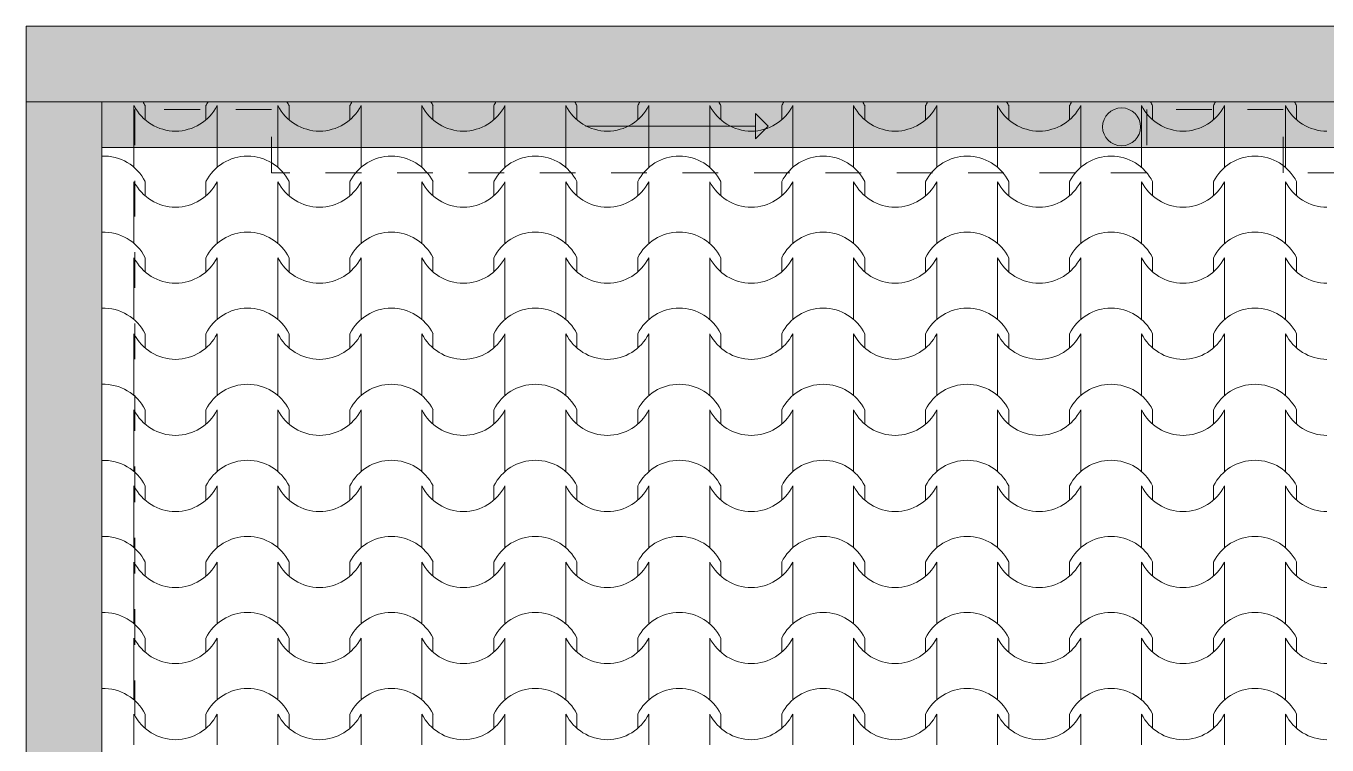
# Model space of a CAD drawing. Header units: feet. Extents: x 2791058 to 2855058, y -67651 to -26651.
# Drawn here: x 2805266 to 2810409, y -40765 to -37923 of the extents above; entities that cross this region are included whole.
import ezdxf

# ---------------------------------------------------------------- set-up
doc = ezdxf.new("R2010")
doc.units = ezdxf.units.FT
doc.header["$MEASUREMENT"] = 0
doc.linetypes.add('Dashed', pattern=[282.222223, 141.111112, -141.111112])
doc.layers.add('Exterior walls', color=7, linetype='Continuous')
doc.layers.add('Shell - Roof', color=7, linetype='Continuous')
for name, color, linetype, lineweight in [('Exterior walls_Pen_No__1', 7, 'Continuous', 0), ('Model Unit - Zone_Pen_No__1', 7, 'Continuous', 0), ('Shell - Roof_Pen_No__1', 7, 'Continuous', 0), ('Shell - Roof_Pen_No__21', 7, 'Continuous', 0), ('Structural - Bearing_Pen_No__1', 7, 'Continuous', 0), ('Structural - Bearing_Pen_No__13', 54, 'Continuous', 0)]:
    doc.layers.add(name, color=color, linetype=linetype, lineweight=lineweight)
for name, color, linetype, lineweight, true_color in [('Exterior walls_Pen_No__85', 7, 'Continuous', 0, 0x80c2ff), ('Structural - Bearing_Pen_No__62', 7, 'Continuous', 0, 0xaaaaaa), ('Structural - Bearing_Pen_No__82', 7, 'Continuous', 0, 0xaaaaaa)]:
    doc.layers.add(name, color=color, linetype=linetype, lineweight=lineweight, true_color=true_color)

# ---------------------------------------------------------------- blocks, each defined once
blk = doc.blocks.new('*X1', base_point=(2247653.8, -76425))
at = {"layer": 'Structural - Bearing_Pen_No__62', "color": 253, "linetype": 'Continuous', "lineweight": 0, "true_color": 0xaaaaaa}
for p, q in [((2805693.3, -38359.5), (2805693.3, -38237.6)), ((2805737.3, -38293.6), (2805737.3, -38237.6)), ((2805977.8, -38293.6), (2805977.8, -38237.6)), ((2806021.8, -38359.5), (2806021.8, -38237.6)), ((2806262.3, -38359.5), (2806262.3, -38237.6)), ((2806306.3, -38293.6), (2806306.3, -38237.6)), ((2806546.8, -38293.6), (2806546.8, -38237.6)), ((2806590.8, -38359.5), (2806590.8, -38237.6)), ((2806831.2, -38359.5), (2806831.2, -38237.6)), ((2806875.2, -38293.6), (2806875.2, -38237.6)), ((2807115.7, -38293.6), (2807115.7, -38237.6)), ((2807159.7, -38359.5), (2807159.7, -38237.6)), ((2807400.2, -38359.5), (2807400.2, -38237.6)), ((2807444.2, -38293.6), (2807444.2, -38237.6)), ((2807684.7, -38293.6), (2807684.7, -38237.6)), ((2807728.7, -38359.5), (2807728.7, -38237.6)), ((2807969.2, -38359.5), (2807969.2, -38237.6)), ((2808013.2, -38293.6), (2808013.2, -38237.6)), ((2808253.6, -38293.6), (2808253.6, -38237.6)), ((2808297.6, -38359.5), (2808297.6, -38237.6)), ((2808538.1, -38359.5), (2808538.1, -38237.6)), ((2808582.1, -38293.6), (2808582.1, -38237.6)), ((2808822.6, -38293.6), (2808822.6, -38237.6)), ((2808866.6, -38359.5), (2808866.6, -38237.6)), ((2809107.1, -38359.5), (2809107.1, -38237.6)), ((2809151.1, -38293.6), (2809151.1, -38237.6)), ((2809391.6, -38293.6), (2809391.6, -38237.6)), ((2809435.6, -38359.5), (2809435.6, -38237.6)), ((2809676, -38359.5), (2809676, -38237.6)), ((2809720, -38293.6), (2809720, -38237.6)), ((2809960.5, -38293.6), (2809960.5, -38237.6)), ((2810004.5, -38359.5), (2810004.5, -38237.6)), ((2810245, -38359.5), (2810245, -38237.6)), ((2810289, -38293.6), (2810289, -38237.6)), ((2805693.3, -38481.4), (2805693.3, -38359.5)), ((2806021.8, -38481.4), (2806021.8, -38359.5)), ((2806262.3, -38481.4), (2806262.3, -38359.5)), ((2806590.8, -38481.4), (2806590.8, -38359.5)), ((2806831.2, -38481.4), (2806831.2, -38359.5)), ((2807159.7, -38481.4), (2807159.7, -38359.5)), ((2807400.2, -38481.4), (2807400.2, -38359.5)), ((2807728.7, -38481.4), (2807728.7, -38359.5)), ((2807969.2, -38481.4), (2807969.2, -38359.5)), ((2808297.6, -38481.4), (2808297.6, -38359.5)), ((2808538.1, -38481.4), (2808538.1, -38359.5)), ((2808866.6, -38481.4), (2808866.6, -38359.5)), ((2809107.1, -38481.4), (2809107.1, -38359.5)), ((2809435.6, -38481.4), (2809435.6, -38359.5)), ((2809676, -38481.4), (2809676, -38359.5)), ((2810004.5, -38481.4), (2810004.5, -38359.5)), ((2810245, -38481.4), (2810245, -38359.5)), ((2805693.3, -38660.2), (2805693.3, -38538.2)), ((2805737.3, -38594.3), (2805737.3, -38538.2)), ((2805977.8, -38594.3), (2805977.8, -38538.2)), ((2806021.8, -38660.2), (2806021.8, -38538.2)), ((2806262.3, -38660.2), (2806262.3, -38538.2)), ((2806306.3, -38594.3), (2806306.3, -38538.2)), ((2806546.8, -38594.3), (2806546.8, -38538.2)), ((2806590.8, -38660.2), (2806590.8, -38538.2)), ((2806831.2, -38660.2), (2806831.2, -38538.2)), ((2806875.2, -38594.3), (2806875.2, -38538.2)), ((2807115.7, -38594.3), (2807115.7, -38538.2)), ((2807159.7, -38660.2), (2807159.7, -38538.2)), ((2807400.2, -38660.2), (2807400.2, -38538.2)), ((2807444.2, -38594.3), (2807444.2, -38538.2)), ((2807684.7, -38594.3), (2807684.7, -38538.2)), ((2807728.7, -38660.2), (2807728.7, -38538.2)), ((2807969.2, -38660.2), (2807969.2, -38538.2)), ((2808013.2, -38594.3), (2808013.2, -38538.2)), ((2808253.6, -38594.3), (2808253.6, -38538.2)), ((2808297.6, -38660.2), (2808297.6, -38538.2)), ((2808538.1, -38660.2), (2808538.1, -38538.2)), ((2808582.1, -38594.3), (2808582.1, -38538.2)), ((2808822.6, -38594.3), (2808822.6, -38538.2)), ((2808866.6, -38660.2), (2808866.6, -38538.2)), ((2809107.1, -38660.2), (2809107.1, -38538.2)), ((2809151.1, -38594.3), (2809151.1, -38538.2)), ((2809391.6, -38594.3), (2809391.6, -38538.2)), ((2809435.6, -38660.2), (2809435.6, -38538.2)), ((2809676, -38660.2), (2809676, -38538.2)), ((2809720, -38594.3), (2809720, -38538.2)), ((2809960.5, -38594.3), (2809960.5, -38538.2)), ((2810004.5, -38660.2), (2810004.5, -38538.2)), ((2810245, -38660.2), (2810245, -38538.2)), ((2810289, -38594.3), (2810289, -38538.2)), ((2805693.3, -38782.1), (2805693.3, -38660.2)), ((2806021.8, -38782.1), (2806021.8, -38660.2)), ((2806262.3, -38782.1), (2806262.3, -38660.2)), ((2806590.8, -38782.1), (2806590.8, -38660.2)), ((2806831.2, -38782.1), (2806831.2, -38660.2)), ((2807159.7, -38782.1), (2807159.7, -38660.2)), ((2807400.2, -38782.1), (2807400.2, -38660.2)), ((2807728.7, -38782.1), (2807728.7, -38660.2)), ((2807969.2, -38782.1), (2807969.2, -38660.2)), ((2808297.6, -38782.1), (2808297.6, -38660.2)), ((2808538.1, -38782.1), (2808538.1, -38660.2)), ((2808866.6, -38782.1), (2808866.6, -38660.2)), ((2809107.1, -38782.1), (2809107.1, -38660.2)), ((2809435.6, -38782.1), (2809435.6, -38660.2)), ((2809676, -38782.1), (2809676, -38660.2)), ((2810004.5, -38782.1), (2810004.5, -38660.2)), ((2810245, -38782.1), (2810245, -38660.2)), ((2805693.3, -38960.8), (2805693.3, -38838.9)), ((2805737.3, -38895), (2805737.3, -38838.9)), ((2805977.8, -38895), (2805977.8, -38838.9)), ((2806021.8, -38960.8), (2806021.8, -38838.9)), ((2806262.3, -38960.8), (2806262.3, -38838.9)), ((2806306.3, -38895), (2806306.3, -38838.9)), ((2806546.8, -38895), (2806546.8, -38838.9)), ((2806590.8, -38960.8), (2806590.8, -38838.9)), ((2806831.2, -38960.8), (2806831.2, -38838.9)), ((2806875.2, -38895), (2806875.2, -38838.9)), ((2807115.7, -38895), (2807115.7, -38838.9)), ((2807159.7, -38960.8), (2807159.7, -38838.9)), ((2807400.2, -38960.8), (2807400.2, -38838.9)), ((2807444.2, -38895), (2807444.2, -38838.9)), ((2807684.7, -38895), (2807684.7, -38838.9)), ((2807728.7, -38960.8), (2807728.7, -38838.9)), ((2807969.2, -38960.8), (2807969.2, -38838.9)), ((2808013.2, -38895), (2808013.2, -38838.9)), ((2808253.6, -38895), (2808253.6, -38838.9)), ((2808297.6, -38960.8), (2808297.6, -38838.9)), ((2808538.1, -38960.8), (2808538.1, -38838.9)), ((2808582.1, -38895), (2808582.1, -38838.9)), ((2808822.6, -38895), (2808822.6, -38838.9)), ((2808866.6, -38960.8), (2808866.6, -38838.9)), ((2809107.1, -38960.8), (2809107.1, -38838.9)), ((2809151.1, -38895), (2809151.1, -38838.9)), ((2809391.6, -38895), (2809391.6, -38838.9)), ((2809435.6, -38960.8), (2809435.6, -38838.9)), ((2809676, -38960.8), (2809676, -38838.9)), ((2809720, -38895), (2809720, -38838.9)), ((2809960.5, -38895), (2809960.5, -38838.9)), ((2810004.5, -38960.8), (2810004.5, -38838.9)), ((2810245, -38960.8), (2810245, -38838.9)), ((2810289, -38895), (2810289, -38838.9)), ((2805693.3, -39082.8), (2805693.3, -38960.8)), ((2806021.8, -39082.8), (2806021.8, -38960.8)), ((2806262.3, -39082.8), (2806262.3, -38960.8)), ((2806590.8, -39082.8), (2806590.8, -38960.8)), ((2806831.2, -39082.8), (2806831.2, -38960.8)), ((2807159.7, -39082.8), (2807159.7, -38960.8)), ((2807400.2, -39082.8), (2807400.2, -38960.8)), ((2807728.7, -39082.8), (2807728.7, -38960.8)), ((2807969.2, -39082.8), (2807969.2, -38960.8)), ((2808297.6, -39082.8), (2808297.6, -38960.8)), ((2808538.1, -39082.8), (2808538.1, -38960.8)), ((2808866.6, -39082.8), (2808866.6, -38960.8)), ((2809107.1, -39082.8), (2809107.1, -38960.8)), ((2809435.6, -39082.8), (2809435.6, -38960.8)), ((2809676, -39082.8), (2809676, -38960.8)), ((2810004.5, -39082.8), (2810004.5, -38960.8)), ((2810245, -39082.8), (2810245, -38960.8)), ((2805693.3, -39261.5), (2805693.3, -39139.6)), ((2805737.3, -39195.6), (2805737.3, -39139.6)), ((2805977.8, -39195.6), (2805977.8, -39139.6)), ((2806021.8, -39261.5), (2806021.8, -39139.6)), ((2806262.3, -39261.5), (2806262.3, -39139.6)), ((2806306.3, -39195.6), (2806306.3, -39139.6)), ((2806546.8, -39195.6), (2806546.8, -39139.6)), ((2806590.8, -39261.5), (2806590.8, -39139.6)), ((2806831.2, -39261.5), (2806831.2, -39139.6)), ((2806875.2, -39195.6), (2806875.2, -39139.6)), ((2807115.7, -39195.6), (2807115.7, -39139.6)), ((2807159.7, -39261.5), (2807159.7, -39139.6)), ((2807400.2, -39261.5), (2807400.2, -39139.6)), ((2807444.2, -39195.6), (2807444.2, -39139.6)), ((2807684.7, -39195.6), (2807684.7, -39139.6)), ((2807728.7, -39261.5), (2807728.7, -39139.6)), ((2807969.2, -39261.5), (2807969.2, -39139.6)), ((2808013.2, -39195.6), (2808013.2, -39139.6)), ((2808253.6, -39195.6), (2808253.6, -39139.6)), ((2808297.6, -39261.5), (2808297.6, -39139.6)), ((2808538.1, -39261.5), (2808538.1, -39139.6)), ((2808582.1, -39195.6), (2808582.1, -39139.6)), ((2808822.6, -39195.6), (2808822.6, -39139.6)), ((2808866.6, -39261.5), (2808866.6, -39139.6)), ((2809107.1, -39261.5), (2809107.1, -39139.6)), ((2809151.1, -39195.6), (2809151.1, -39139.6)), ((2809391.6, -39195.6), (2809391.6, -39139.6)), ((2809435.6, -39261.5), (2809435.6, -39139.6)), ((2809676, -39261.5), (2809676, -39139.6)), ((2809720, -39195.6), (2809720, -39139.6)), ((2809960.5, -39195.6), (2809960.5, -39139.6)), ((2810004.5, -39261.5), (2810004.5, -39139.6)), ((2810245, -39261.5), (2810245, -39139.6)), ((2810289, -39195.6), (2810289, -39139.6)), ((2805693.3, -39383.4), (2805693.3, -39261.5)), ((2806021.8, -39383.4), (2806021.8, -39261.5)), ((2806262.3, -39383.4), (2806262.3, -39261.5)), ((2806590.8, -39383.4), (2806590.8, -39261.5)), ((2806831.2, -39383.4), (2806831.2, -39261.5)), ((2807159.7, -39383.4), (2807159.7, -39261.5)), ((2807400.2, -39383.4), (2807400.2, -39261.5)), ((2807728.7, -39383.4), (2807728.7, -39261.5)), ((2807969.2, -39383.4), (2807969.2, -39261.5)), ((2808297.6, -39383.4), (2808297.6, -39261.5)), ((2808538.1, -39383.4), (2808538.1, -39261.5)), ((2808866.6, -39383.4), (2808866.6, -39261.5)), ((2809107.1, -39383.4), (2809107.1, -39261.5)), ((2809435.6, -39383.4), (2809435.6, -39261.5)), ((2809676, -39383.4), (2809676, -39261.5)), ((2810004.5, -39383.4), (2810004.5, -39261.5)), ((2810245, -39383.4), (2810245, -39261.5)), ((2805693.3, -39562.2), (2805693.3, -39440.2)), ((2805737.3, -39496.3), (2805737.3, -39440.2)), ((2805977.8, -39496.3), (2805977.8, -39440.2)), ((2806021.8, -39562.2), (2806021.8, -39440.2)), ((2806262.3, -39562.2), (2806262.3, -39440.2)), ((2806306.3, -39496.3), (2806306.3, -39440.2)), ((2806546.8, -39496.3), (2806546.8, -39440.2)), ((2806590.8, -39562.2), (2806590.8, -39440.2)), ((2806831.2, -39562.2), (2806831.2, -39440.2)), ((2806875.2, -39496.3), (2806875.2, -39440.2)), ((2807115.7, -39496.3), (2807115.7, -39440.2)), ((2807159.7, -39562.2), (2807159.7, -39440.2)), ((2807400.2, -39562.2), (2807400.2, -39440.2)), ((2807444.2, -39496.3), (2807444.2, -39440.2)), ((2807684.7, -39496.3), (2807684.7, -39440.2)), ((2807728.7, -39562.2), (2807728.7, -39440.2)), ((2807969.2, -39562.2), (2807969.2, -39440.2)), ((2808013.2, -39496.3), (2808013.2, -39440.2)), ((2808253.6, -39496.3), (2808253.6, -39440.2)), ((2808297.6, -39562.2), (2808297.6, -39440.2)), ((2808538.1, -39562.2), (2808538.1, -39440.2)), ((2808582.1, -39496.3), (2808582.1, -39440.2)), ((2808822.6, -39496.3), (2808822.6, -39440.2)), ((2808866.6, -39562.2), (2808866.6, -39440.2)), ((2809107.1, -39562.2), (2809107.1, -39440.2)), ((2809151.1, -39496.3), (2809151.1, -39440.2)), ((2809391.6, -39496.3), (2809391.6, -39440.2)), ((2809435.6, -39562.2), (2809435.6, -39440.2)), ((2809676, -39562.2), (2809676, -39440.2)), ((2809720, -39496.3), (2809720, -39440.2)), ((2809960.5, -39496.3), (2809960.5, -39440.2)), ((2810004.5, -39562.2), (2810004.5, -39440.2)), ((2810245, -39562.2), (2810245, -39440.2)), ((2810289, -39496.3), (2810289, -39440.2)), ((2805693.3, -39684.1), (2805693.3, -39562.2)), ((2806021.8, -39684.1), (2806021.8, -39562.2)), ((2806262.3, -39684.1), (2806262.3, -39562.2)), ((2806590.8, -39684.1), (2806590.8, -39562.2)), ((2806831.2, -39684.1), (2806831.2, -39562.2)), ((2807159.7, -39684.1), (2807159.7, -39562.2)), ((2807400.2, -39684.1), (2807400.2, -39562.2)), ((2807728.7, -39684.1), (2807728.7, -39562.2)), ((2807969.2, -39684.1), (2807969.2, -39562.2)), ((2808297.6, -39684.1), (2808297.6, -39562.2)), ((2808538.1, -39684.1), (2808538.1, -39562.2)), ((2808866.6, -39684.1), (2808866.6, -39562.2)), ((2809107.1, -39684.1), (2809107.1, -39562.2)), ((2809435.6, -39684.1), (2809435.6, -39562.2)), ((2809676, -39684.1), (2809676, -39562.2)), ((2810004.5, -39684.1), (2810004.5, -39562.2)), ((2810245, -39684.1), (2810245, -39562.2)), ((2805693.3, -39862.9), (2805693.3, -39740.9)), ((2805737.3, -39797), (2805737.3, -39740.9)), ((2805977.8, -39797), (2805977.8, -39740.9)), ((2806021.8, -39862.9), (2806021.8, -39740.9)), ((2806262.3, -39862.9), (2806262.3, -39740.9)), ((2806306.3, -39797), (2806306.3, -39740.9)), ((2806546.8, -39797), (2806546.8, -39740.9)), ((2806590.8, -39862.9), (2806590.8, -39740.9)), ((2806831.2, -39862.9), (2806831.2, -39740.9)), ((2806875.2, -39797), (2806875.2, -39740.9)), ((2807115.7, -39797), (2807115.7, -39740.9)), ((2807159.7, -39862.9), (2807159.7, -39740.9)), ((2807400.2, -39862.9), (2807400.2, -39740.9)), ((2807444.2, -39797), (2807444.2, -39740.9)), ((2807684.7, -39797), (2807684.7, -39740.9)), ((2807728.7, -39862.9), (2807728.7, -39740.9)), ((2807969.2, -39862.9), (2807969.2, -39740.9)), ((2808013.2, -39797), (2808013.2, -39740.9)), ((2808253.6, -39797), (2808253.6, -39740.9)), ((2808297.6, -39862.9), (2808297.6, -39740.9)), ((2808538.1, -39862.9), (2808538.1, -39740.9)), ((2808582.1, -39797), (2808582.1, -39740.9)), ((2808822.6, -39797), (2808822.6, -39740.9)), ((2808866.6, -39862.9), (2808866.6, -39740.9)), ((2809107.1, -39862.9), (2809107.1, -39740.9)), ((2809151.1, -39797), (2809151.1, -39740.9)), ((2809391.6, -39797), (2809391.6, -39740.9)), ((2809435.6, -39862.9), (2809435.6, -39740.9)), ((2809676, -39862.9), (2809676, -39740.9)), ((2809720, -39797), (2809720, -39740.9)), ((2809960.5, -39797), (2809960.5, -39740.9)), ((2810004.5, -39862.9), (2810004.5, -39740.9)), ((2810245, -39862.9), (2810245, -39740.9)), ((2810289, -39797), (2810289, -39740.9)), ((2805693.3, -39984.8), (2805693.3, -39862.9)), ((2806021.8, -39984.8), (2806021.8, -39862.9)), ((2806262.3, -39984.8), (2806262.3, -39862.9)), ((2806590.8, -39984.8), (2806590.8, -39862.9)), ((2806831.2, -39984.8), (2806831.2, -39862.9)), ((2807159.7, -39984.8), (2807159.7, -39862.9)), ((2807400.2, -39984.8), (2807400.2, -39862.9)), ((2807728.7, -39984.8), (2807728.7, -39862.9)), ((2807969.2, -39984.8), (2807969.2, -39862.9)), ((2808297.6, -39984.8), (2808297.6, -39862.9)), ((2808538.1, -39984.8), (2808538.1, -39862.9)), ((2808866.6, -39984.8), (2808866.6, -39862.9)), ((2809107.1, -39984.8), (2809107.1, -39862.9)), ((2809435.6, -39984.8), (2809435.6, -39862.9)), ((2809676, -39984.8), (2809676, -39862.9)), ((2810004.5, -39984.8), (2810004.5, -39862.9)), ((2810245, -39984.8), (2810245, -39862.9)), ((2805693.3, -40163.5), (2805693.3, -40041.6)), ((2805737.3, -40097.6), (2805737.3, -40041.6)), ((2805977.8, -40097.6), (2805977.8, -40041.6)), ((2806021.8, -40163.5), (2806021.8, -40041.6)), ((2806262.3, -40163.5), (2806262.3, -40041.6)), ((2806306.3, -40097.6), (2806306.3, -40041.6)), ((2806546.8, -40097.6), (2806546.8, -40041.6)), ((2806590.8, -40163.5), (2806590.8, -40041.6)), ((2806831.2, -40163.5), (2806831.2, -40041.6)), ((2806875.2, -40097.6), (2806875.2, -40041.6)), ((2807115.7, -40097.6), (2807115.7, -40041.6)), ((2807159.7, -40163.5), (2807159.7, -40041.6)), ((2807400.2, -40163.5), (2807400.2, -40041.6)), ((2807444.2, -40097.6), (2807444.2, -40041.6)), ((2807684.7, -40097.6), (2807684.7, -40041.6)), ((2807728.7, -40163.5), (2807728.7, -40041.6)), ((2807969.2, -40163.5), (2807969.2, -40041.6)), ((2808013.2, -40097.6), (2808013.2, -40041.6)), ((2808253.6, -40097.6), (2808253.6, -40041.6)), ((2808297.6, -40163.5), (2808297.6, -40041.6)), ((2808538.1, -40163.5), (2808538.1, -40041.6)), ((2808582.1, -40097.6), (2808582.1, -40041.6)), ((2808822.6, -40097.6), (2808822.6, -40041.6)), ((2808866.6, -40163.5), (2808866.6, -40041.6)), ((2809107.1, -40163.5), (2809107.1, -40041.6)), ((2809151.1, -40097.6), (2809151.1, -40041.6)), ((2809391.6, -40097.6), (2809391.6, -40041.6)), ((2809435.6, -40163.5), (2809435.6, -40041.6)), ((2809676, -40163.5), (2809676, -40041.6)), ((2809720, -40097.6), (2809720, -40041.6)), ((2809960.5, -40097.6), (2809960.5, -40041.6)), ((2810004.5, -40163.5), (2810004.5, -40041.6)), ((2810245, -40163.5), (2810245, -40041.6)), ((2810289, -40097.6), (2810289, -40041.6)), ((2805693.3, -40285.5), (2805693.3, -40163.5)), ((2806021.8, -40285.5), (2806021.8, -40163.5)), ((2806262.3, -40285.5), (2806262.3, -40163.5)), ((2806590.8, -40285.5), (2806590.8, -40163.5)), ((2806831.2, -40285.5), (2806831.2, -40163.5)), ((2807159.7, -40285.5), (2807159.7, -40163.5)), ((2807400.2, -40285.5), (2807400.2, -40163.5)), ((2807728.7, -40285.5), (2807728.7, -40163.5)), ((2807969.2, -40285.5), (2807969.2, -40163.5)), ((2808297.6, -40285.5), (2808297.6, -40163.5)), ((2808538.1, -40285.5), (2808538.1, -40163.5)), ((2808866.6, -40285.5), (2808866.6, -40163.5)), ((2809107.1, -40285.5), (2809107.1, -40163.5)), ((2809435.6, -40285.5), (2809435.6, -40163.5)), ((2809676, -40285.5), (2809676, -40163.5)), ((2810004.5, -40285.5), (2810004.5, -40163.5)), ((2810245, -40285.5), (2810245, -40163.5)), ((2805693.3, -40464.2), (2805693.3, -40342.3)), ((2805737.3, -40398.3), (2805737.3, -40342.3)), ((2805977.8, -40398.3), (2805977.8, -40342.3)), ((2806021.8, -40464.2), (2806021.8, -40342.3)), ((2806262.3, -40464.2), (2806262.3, -40342.3)), ((2806306.3, -40398.3), (2806306.3, -40342.3)), ((2806546.8, -40398.3), (2806546.8, -40342.3)), ((2806590.8, -40464.2), (2806590.8, -40342.3)), ((2806831.2, -40464.2), (2806831.2, -40342.3)), ((2806875.2, -40398.3), (2806875.2, -40342.3)), ((2807115.7, -40398.3), (2807115.7, -40342.3)), ((2807159.7, -40464.2), (2807159.7, -40342.3)), ((2807400.2, -40464.2), (2807400.2, -40342.3)), ((2807444.2, -40398.3), (2807444.2, -40342.3)), ((2807684.7, -40398.3), (2807684.7, -40342.3)), ((2807728.7, -40464.2), (2807728.7, -40342.3)), ((2807969.2, -40464.2), (2807969.2, -40342.3)), ((2808013.2, -40398.3), (2808013.2, -40342.3)), ((2808253.6, -40398.3), (2808253.6, -40342.3)), ((2808297.6, -40464.2), (2808297.6, -40342.3)), ((2808538.1, -40464.2), (2808538.1, -40342.3)), ((2808582.1, -40398.3), (2808582.1, -40342.3)), ((2808822.6, -40398.3), (2808822.6, -40342.3)), ((2808866.6, -40464.2), (2808866.6, -40342.3)), ((2809107.1, -40464.2), (2809107.1, -40342.3)), ((2809151.1, -40398.3), (2809151.1, -40342.3)), ((2809391.6, -40398.3), (2809391.6, -40342.3)), ((2809435.6, -40464.2), (2809435.6, -40342.3)), ((2809676, -40464.2), (2809676, -40342.3)), ((2809720, -40398.3), (2809720, -40342.3)), ((2809960.5, -40398.3), (2809960.5, -40342.3)), ((2810004.5, -40464.2), (2810004.5, -40342.3)), ((2810245, -40464.2), (2810245, -40342.3)), ((2810289, -40398.3), (2810289, -40342.3)), ((2805693.3, -40586.1), (2805693.3, -40464.2)), ((2806021.8, -40586.1), (2806021.8, -40464.2)), ((2806262.3, -40586.1), (2806262.3, -40464.2)), ((2806590.8, -40586.1), (2806590.8, -40464.2)), ((2806831.2, -40586.1), (2806831.2, -40464.2)), ((2807159.7, -40586.1), (2807159.7, -40464.2)), ((2807400.2, -40586.1), (2807400.2, -40464.2)), ((2807728.7, -40586.1), (2807728.7, -40464.2)), ((2807969.2, -40586.1), (2807969.2, -40464.2)), ((2808297.6, -40586.1), (2808297.6, -40464.2)), ((2808538.1, -40586.1), (2808538.1, -40464.2)), ((2808866.6, -40586.1), (2808866.6, -40464.2)), ((2809107.1, -40586.1), (2809107.1, -40464.2)), ((2809435.6, -40586.1), (2809435.6, -40464.2)), ((2809676, -40586.1), (2809676, -40464.2)), ((2810004.5, -40586.1), (2810004.5, -40464.2)), ((2810245, -40586.1), (2810245, -40464.2)), ((2805693.3, -40764.9), (2805693.3, -40642.9)), ((2805737.3, -40699), (2805737.3, -40642.9)), ((2805977.8, -40699), (2805977.8, -40642.9)), ((2806021.8, -40764.9), (2806021.8, -40642.9)), ((2806262.3, -40764.9), (2806262.3, -40642.9)), ((2806306.3, -40699), (2806306.3, -40642.9)), ((2806546.8, -40699), (2806546.8, -40642.9)), ((2806590.8, -40764.9), (2806590.8, -40642.9)), ((2806831.2, -40764.9), (2806831.2, -40642.9)), ((2806875.2, -40699), (2806875.2, -40642.9)), ((2807115.7, -40699), (2807115.7, -40642.9)), ((2807159.7, -40764.9), (2807159.7, -40642.9)), ((2807400.2, -40764.9), (2807400.2, -40642.9)), ((2807444.2, -40699), (2807444.2, -40642.9)), ((2807684.7, -40699), (2807684.7, -40642.9)), ((2807728.7, -40764.9), (2807728.7, -40642.9)), ((2807969.2, -40764.9), (2807969.2, -40642.9)), ((2808013.2, -40699), (2808013.2, -40642.9)), ((2808253.6, -40699), (2808253.6, -40642.9)), ((2808297.6, -40764.9), (2808297.6, -40642.9)), ((2808538.1, -40764.9), (2808538.1, -40642.9)), ((2808582.1, -40699), (2808582.1, -40642.9)), ((2808822.6, -40699), (2808822.6, -40642.9)), ((2808866.6, -40764.9), (2808866.6, -40642.9)), ((2809107.1, -40764.9), (2809107.1, -40642.9)), ((2809151.1, -40699), (2809151.1, -40642.9)), ((2809391.6, -40699), (2809391.6, -40642.9)), ((2809435.6, -40764.9), (2809435.6, -40642.9)), ((2809676, -40764.9), (2809676, -40642.9)), ((2809720, -40699), (2809720, -40642.9)), ((2809960.5, -40699), (2809960.5, -40642.9)), ((2810004.5, -40764.9), (2810004.5, -40642.9)), ((2810245, -40764.9), (2810245, -40642.9)), ((2810289, -40699), (2810289, -40642.9))]:
    blk.add_line(p, q, dxfattribs=at)
for centre, radius, start, end in [((2805858.1, -38153.6), 184.9, 206.9885, 269.8295), ((2805573.1, -38320.2), 183.9, 26.7044, 31.9256), ((2805857, -38153.6), 184.9, 270.1705, 333.0115), ((2806142, -38320.2), 183.9, 148.0744, 153.2956), ((2806427.1, -38153.6), 184.9, 206.9885, 269.8295), ((2806142, -38320.2), 183.9, 26.7044, 31.9256), ((2806426, -38153.6), 184.9, 270.1705, 333.0115), ((2806711, -38320.2), 183.9, 148.0744, 153.2956), ((2806996, -38153.6), 184.9, 206.9885, 269.8295), ((2806711, -38320.2), 183.9, 26.7044, 31.9256), ((2806994.9, -38153.6), 184.9, 270.1705, 333.0115), ((2807280, -38320.2), 183.9, 148.0744, 153.2956), ((2807565, -38153.6), 184.9, 206.9885, 269.8295), ((2807280, -38320.2), 183.9, 26.7044, 31.9256), ((2807563.9, -38153.6), 184.9, 270.1705, 333.0115), ((2807848.9, -38320.2), 183.9, 148.0744, 153.2956), ((2808134, -38153.6), 184.9, 206.9885, 269.8295), ((2807848.9, -38320.2), 183.9, 26.7044, 31.9256), ((2808132.9, -38153.6), 184.9, 270.1705, 333.0115), ((2808417.9, -38320.2), 183.9, 148.0744, 153.2956), ((2808702.9, -38153.6), 184.9, 206.9885, 269.8295), ((2808417.9, -38320.2), 183.9, 26.7044, 31.9256), ((2808701.8, -38153.6), 184.9, 270.1705, 333.0115), ((2808986.8, -38320.2), 183.9, 148.0744, 153.2956), ((2809271.9, -38153.6), 184.9, 206.9885, 269.8295), ((2808986.8, -38320.2), 183.9, 26.7044, 31.9256), ((2809270.8, -38153.6), 184.9, 270.1705, 333.0115), ((2809555.8, -38320.2), 183.9, 148.0744, 153.2956), ((2809840.8, -38153.6), 184.9, 206.9885, 269.8295), ((2809555.8, -38320.2), 183.9, 26.7044, 31.9256), ((2809839.7, -38153.6), 184.9, 270.1705, 333.0115), ((2810124.8, -38320.2), 183.9, 148.0744, 153.2956), ((2810409.8, -38153.6), 184.9, 206.9885, 269.8295), ((2810124.8, -38320.2), 183.9, 26.7044, 31.9256), ((2805573.1, -38620.8), 183.9, 26.7044, 92.0658), ((2806142, -38620.8), 183.9, 26.7044, 153.2956), ((2806711, -38620.8), 183.9, 26.7044, 153.2956), ((2807280, -38620.8), 183.9, 26.7044, 153.2956), ((2807848.9, -38620.8), 183.9, 26.7044, 153.2956), ((2808417.9, -38620.8), 183.9, 26.7044, 153.2956), ((2808986.8, -38620.8), 183.9, 26.7044, 153.2956), ((2809555.8, -38620.8), 183.9, 26.7044, 153.2956), ((2810124.8, -38620.8), 183.9, 26.7044, 153.2956), ((2805858.1, -38454.3), 184.9, 206.9885, 269.8295), ((2805857, -38454.3), 184.9, 270.1705, 333.0115), ((2806427.1, -38454.3), 184.9, 206.9885, 269.8295), ((2806426, -38454.3), 184.9, 270.1705, 333.0115), ((2806996, -38454.3), 184.9, 206.9885, 269.8295), ((2806994.9, -38454.3), 184.9, 270.1705, 333.0115), ((2807565, -38454.3), 184.9, 206.9885, 269.8295), ((2807563.9, -38454.3), 184.9, 270.1705, 333.0115), ((2808134, -38454.3), 184.9, 206.9885, 269.8295), ((2808132.9, -38454.3), 184.9, 270.1705, 333.0115), ((2808702.9, -38454.3), 184.9, 206.9885, 269.8295), ((2808701.8, -38454.3), 184.9, 270.1705, 333.0115), ((2809271.9, -38454.3), 184.9, 206.9885, 269.8295), ((2809270.8, -38454.3), 184.9, 270.1705, 333.0115), ((2809840.8, -38454.3), 184.9, 206.9885, 269.8295), ((2809839.7, -38454.3), 184.9, 270.1705, 333.0115), ((2810409.8, -38454.3), 184.9, 206.9885, 269.8295), ((2805573.1, -38921.5), 183.9, 26.7044, 92.0658), ((2806142, -38921.5), 183.9, 26.7044, 153.2956), ((2806711, -38921.5), 183.9, 26.7044, 153.2956), ((2807280, -38921.5), 183.9, 26.7044, 153.2956), ((2807848.9, -38921.5), 183.9, 26.7044, 153.2956), ((2808417.9, -38921.5), 183.9, 26.7044, 153.2956), ((2808986.8, -38921.5), 183.9, 26.7044, 153.2956), ((2809555.8, -38921.5), 183.9, 26.7044, 153.2956), ((2810124.8, -38921.5), 183.9, 26.7044, 153.2956), ((2805858.1, -38755), 184.9, 206.9885, 269.8295), ((2805857, -38755), 184.9, 270.1705, 333.0115), ((2806427.1, -38755), 184.9, 206.9885, 269.8295), ((2806426, -38755), 184.9, 270.1705, 333.0115), ((2806996, -38755), 184.9, 206.9885, 269.8295), ((2806994.9, -38755), 184.9, 270.1705, 333.0115), ((2807565, -38755), 184.9, 206.9885, 269.8295), ((2807563.9, -38755), 184.9, 270.1705, 333.0115), ((2808134, -38755), 184.9, 206.9885, 269.8295), ((2808132.9, -38755), 184.9, 270.1705, 333.0115), ((2808702.9, -38755), 184.9, 206.9885, 269.8295), ((2808701.8, -38755), 184.9, 270.1705, 333.0115), ((2809271.9, -38755), 184.9, 206.9885, 269.8295), ((2809270.8, -38755), 184.9, 270.1705, 333.0115), ((2809840.8, -38755), 184.9, 206.9885, 269.8295), ((2809839.7, -38755), 184.9, 270.1705, 333.0115), ((2810409.8, -38755), 184.9, 206.9885, 269.8295), ((2805573.1, -39222.2), 183.9, 26.7044, 92.0658), ((2806142, -39222.2), 183.9, 26.7044, 153.2956), ((2806711, -39222.2), 183.9, 26.7044, 153.2956), ((2807280, -39222.2), 183.9, 26.7044, 153.2956), ((2807848.9, -39222.2), 183.9, 26.7044, 153.2956), ((2808417.9, -39222.2), 183.9, 26.7044, 153.2956), ((2808986.8, -39222.2), 183.9, 26.7044, 153.2956), ((2809555.8, -39222.2), 183.9, 26.7044, 153.2956), ((2810124.8, -39222.2), 183.9, 26.7044, 153.2956), ((2805858.1, -39055.6), 184.9, 206.9885, 269.8295), ((2805857, -39055.6), 184.9, 270.1705, 333.0115), ((2806427.1, -39055.6), 184.9, 206.9885, 269.8295), ((2806426, -39055.6), 184.9, 270.1705, 333.0115), ((2806996, -39055.6), 184.9, 206.9885, 269.8295), ((2806994.9, -39055.6), 184.9, 270.1705, 333.0115), ((2807565, -39055.6), 184.9, 206.9885, 269.8295), ((2807563.9, -39055.6), 184.9, 270.1705, 333.0115), ((2808134, -39055.6), 184.9, 206.9885, 269.8295), ((2808132.9, -39055.6), 184.9, 270.1705, 333.0115), ((2808702.9, -39055.6), 184.9, 206.9885, 269.8295), ((2808701.8, -39055.6), 184.9, 270.1705, 333.0115), ((2809271.9, -39055.6), 184.9, 206.9885, 269.8295), ((2809270.8, -39055.6), 184.9, 270.1705, 333.0115), ((2809840.8, -39055.6), 184.9, 206.9885, 269.8295), ((2809839.7, -39055.6), 184.9, 270.1705, 333.0115), ((2810409.8, -39055.6), 184.9, 206.9885, 269.8295), ((2805573.1, -39522.9), 183.9, 26.7044, 92.0658), ((2806142, -39522.9), 183.9, 26.7044, 153.2956), ((2806711, -39522.9), 183.9, 26.7044, 153.2956), ((2807280, -39522.9), 183.9, 26.7044, 153.2956), ((2807848.9, -39522.9), 183.9, 26.7044, 153.2956), ((2808417.9, -39522.9), 183.9, 26.7044, 153.2956), ((2808986.8, -39522.9), 183.9, 26.7044, 153.2956), ((2809555.8, -39522.9), 183.9, 26.7044, 153.2956), ((2810124.8, -39522.9), 183.9, 26.7044, 153.2956), ((2805858.1, -39356.3), 184.9, 206.9885, 269.8295), ((2805857, -39356.3), 184.9, 270.1705, 333.0115), ((2806427.1, -39356.3), 184.9, 206.9885, 269.8295), ((2806426, -39356.3), 184.9, 270.1705, 333.0115), ((2806996, -39356.3), 184.9, 206.9885, 269.8295), ((2806994.9, -39356.3), 184.9, 270.1705, 333.0115), ((2807565, -39356.3), 184.9, 206.9885, 269.8295), ((2807563.9, -39356.3), 184.9, 270.1705, 333.0115), ((2808134, -39356.3), 184.9, 206.9885, 269.8295), ((2808132.9, -39356.3), 184.9, 270.1705, 333.0115), ((2808702.9, -39356.3), 184.9, 206.9885, 269.8295), ((2808701.8, -39356.3), 184.9, 270.1705, 333.0115), ((2809271.9, -39356.3), 184.9, 206.9885, 269.8295), ((2809270.8, -39356.3), 184.9, 270.1705, 333.0115), ((2809840.8, -39356.3), 184.9, 206.9885, 269.8295), ((2809839.7, -39356.3), 184.9, 270.1705, 333.0115), ((2810409.8, -39356.3), 184.9, 206.9885, 269.8295), ((2805573.1, -39823.5), 183.9, 26.7044, 92.0658), ((2806142, -39823.5), 183.9, 26.7044, 153.2956), ((2806711, -39823.5), 183.9, 26.7044, 153.2956), ((2807280, -39823.5), 183.9, 26.7044, 153.2956), ((2807848.9, -39823.5), 183.9, 26.7044, 153.2956), ((2808417.9, -39823.5), 183.9, 26.7044, 153.2956), ((2808986.8, -39823.5), 183.9, 26.7044, 153.2956), ((2809555.8, -39823.5), 183.9, 26.7044, 153.2956), ((2810124.8, -39823.5), 183.9, 26.7044, 153.2956), ((2805858.1, -39657), 184.9, 206.9885, 269.8295), ((2805857, -39657), 184.9, 270.1705, 333.0115), ((2806427.1, -39657), 184.9, 206.9885, 269.8295), ((2806426, -39657), 184.9, 270.1705, 333.0115), ((2806996, -39657), 184.9, 206.9885, 269.8295), ((2806994.9, -39657), 184.9, 270.1705, 333.0115), ((2807565, -39657), 184.9, 206.9885, 269.8295), ((2807563.9, -39657), 184.9, 270.1705, 333.0115), ((2808134, -39657), 184.9, 206.9885, 269.8295), ((2808132.9, -39657), 184.9, 270.1705, 333.0115), ((2808702.9, -39657), 184.9, 206.9885, 269.8295), ((2808701.8, -39657), 184.9, 270.1705, 333.0115), ((2809271.9, -39657), 184.9, 206.9885, 269.8295), ((2809270.8, -39657), 184.9, 270.1705, 333.0115), ((2809840.8, -39657), 184.9, 206.9885, 269.8295), ((2809839.7, -39657), 184.9, 270.1705, 333.0115), ((2810409.8, -39657), 184.9, 206.9885, 269.8295), ((2805573.1, -40124.2), 183.9, 26.7044, 92.0658), ((2806142, -40124.2), 183.9, 26.7044, 153.2956), ((2806711, -40124.2), 183.9, 26.7044, 153.2956), ((2807280, -40124.2), 183.9, 26.7044, 153.2956), ((2807848.9, -40124.2), 183.9, 26.7044, 153.2956), ((2808417.9, -40124.2), 183.9, 26.7044, 153.2956), ((2808986.8, -40124.2), 183.9, 26.7044, 153.2956), ((2809555.8, -40124.2), 183.9, 26.7044, 153.2956), ((2810124.8, -40124.2), 183.9, 26.7044, 153.2956), ((2805858.1, -39957.7), 184.9, 206.9885, 269.8295), ((2805857, -39957.7), 184.9, 270.1705, 333.0115), ((2806427.1, -39957.7), 184.9, 206.9885, 269.8295), ((2806426, -39957.7), 184.9, 270.1705, 333.0115), ((2806996, -39957.7), 184.9, 206.9885, 269.8295), ((2806994.9, -39957.7), 184.9, 270.1705, 333.0115), ((2807565, -39957.7), 184.9, 206.9885, 269.8295), ((2807563.9, -39957.7), 184.9, 270.1705, 333.0115), ((2808134, -39957.7), 184.9, 206.9885, 269.8295), ((2808132.9, -39957.7), 184.9, 270.1705, 333.0115), ((2808702.9, -39957.7), 184.9, 206.9885, 269.8295), ((2808701.8, -39957.7), 184.9, 270.1705, 333.0115), ((2809271.9, -39957.7), 184.9, 206.9885, 269.8295), ((2809270.8, -39957.7), 184.9, 270.1705, 333.0115), ((2809840.8, -39957.7), 184.9, 206.9885, 269.8295), ((2809839.7, -39957.7), 184.9, 270.1705, 333.0115), ((2810409.8, -39957.7), 184.9, 206.9885, 269.8295), ((2805573.1, -40424.9), 183.9, 26.7044, 92.0658), ((2806142, -40424.9), 183.9, 26.7044, 153.2956), ((2806711, -40424.9), 183.9, 26.7044, 153.2956), ((2807280, -40424.9), 183.9, 26.7044, 153.2956), ((2807848.9, -40424.9), 183.9, 26.7044, 153.2956), ((2808417.9, -40424.9), 183.9, 26.7044, 153.2956), ((2808986.8, -40424.9), 183.9, 26.7044, 153.2956), ((2809555.8, -40424.9), 183.9, 26.7044, 153.2956), ((2810124.8, -40424.9), 183.9, 26.7044, 153.2956), ((2805858.1, -40258.3), 184.9, 206.9885, 269.8295), ((2805857, -40258.3), 184.9, 270.1705, 333.0115), ((2806427.1, -40258.3), 184.9, 206.9885, 269.8295), ((2806426, -40258.3), 184.9, 270.1705, 333.0115), ((2806996, -40258.3), 184.9, 206.9885, 269.8295), ((2806994.9, -40258.3), 184.9, 270.1705, 333.0115), ((2807565, -40258.3), 184.9, 206.9885, 269.8295), ((2807563.9, -40258.3), 184.9, 270.1705, 333.0115), ((2808134, -40258.3), 184.9, 206.9885, 269.8295), ((2808132.9, -40258.3), 184.9, 270.1705, 333.0115), ((2808702.9, -40258.3), 184.9, 206.9885, 269.8295), ((2808701.8, -40258.3), 184.9, 270.1705, 333.0115), ((2809271.9, -40258.3), 184.9, 206.9885, 269.8295), ((2809270.8, -40258.3), 184.9, 270.1705, 333.0115), ((2809840.8, -40258.3), 184.9, 206.9885, 269.8295), ((2809839.7, -40258.3), 184.9, 270.1705, 333.0115), ((2810409.8, -40258.3), 184.9, 206.9885, 269.8295), ((2805573.1, -40725.6), 183.9, 26.7044, 92.0658), ((2806142, -40725.6), 183.9, 26.7044, 153.2956), ((2806711, -40725.6), 183.9, 26.7044, 153.2956), ((2807280, -40725.6), 183.9, 26.7044, 153.2956), ((2807848.9, -40725.6), 183.9, 26.7044, 153.2956), ((2808417.9, -40725.6), 183.9, 26.7044, 153.2956), ((2808986.8, -40725.6), 183.9, 26.7044, 153.2956), ((2809555.8, -40725.6), 183.9, 26.7044, 153.2956), ((2810124.8, -40725.6), 183.9, 26.7044, 153.2956), ((2805858.1, -40559), 184.9, 206.9885, 269.8295), ((2805857, -40559), 184.9, 270.1705, 333.0115), ((2806427.1, -40559), 184.9, 206.9885, 269.8295), ((2806426, -40559), 184.9, 270.1705, 333.0115), ((2806996, -40559), 184.9, 206.9885, 269.8295), ((2806994.9, -40559), 184.9, 270.1705, 333.0115), ((2807565, -40559), 184.9, 206.9885, 269.8295), ((2807563.9, -40559), 184.9, 270.1705, 333.0115), ((2808134, -40559), 184.9, 206.9885, 269.8295), ((2808132.9, -40559), 184.9, 270.1705, 333.0115), ((2808702.9, -40559), 184.9, 206.9885, 269.8295), ((2808701.8, -40559), 184.9, 270.1705, 333.0115), ((2809271.9, -40559), 184.9, 206.9885, 269.8295), ((2809270.8, -40559), 184.9, 270.1705, 333.0115), ((2809840.8, -40559), 184.9, 206.9885, 269.8295), ((2809839.7, -40559), 184.9, 270.1705, 333.0115), ((2810409.8, -40559), 184.9, 206.9885, 269.8295)]:
    blk.add_arc(centre, radius, start, end, dxfattribs=at)
blk = doc.blocks.new('Fill_1', base_point=(2247653.8, -74425))
at = {"layer": 'Structural - Bearing_Pen_No__1', "color": 7, "linetype": 'Continuous', "lineweight": 0}
for p, q in [((2821466.5, -38223), (2805566.5, -38223)), ((2805566.5, -38223), (2805566.5, -43997.7))]:
    blk.add_line(p, q, dxfattribs=at)
at = {"layer": 'Structural - Bearing_Pen_No__62', "color": 253, "linetype": 'Continuous', "lineweight": 0, "true_color": 0xaaaaaa}
blk.add_blockref('*X1', (2247653.8, -76425), dxfattribs=at)
blk = doc.blocks.new('Wall_5', base_point=(2821466.5, -38223))
at = {"layer": 'Exterior walls_Pen_No__85', "linetype": 'Continuous', "lineweight": 0, "true_color": 0x80c2ff}
blk.add_hatch(color=151, dxfattribs=at).paths.add_polyline_path([(2821466.5, -38223), (2805566.5, -38223), (2805566.5, -38403), (2821466.5, -38403)])
at = {"layer": 'Exterior walls_Pen_No__1', "color": 7, "linetype": 'Continuous', "lineweight": 0, "flags": 128}
for points in [[(2821466.5, -38223), (2805566.5, -38223)], [(2805566.5, -38223), (2805566.5, -38403)], [(2805566.5, -38403), (2821466.5, -38403)]]:
    blk.add_lwpolyline(points, dxfattribs=at)
blk = doc.blocks.new('Line_3', base_point=(2807478, -38318.8))
at = {"layer": 'Shell - Roof', "linetype": 'Continuous', "lineweight": 0, "true_color": 0x000000}
blk.add_hatch(color=18, dxfattribs=at).paths.add_polyline_path([(2808199.9, -38318.8), (2808149.9, -38268.8), (2808149.9, -38368.8)])
at = {"layer": 'Shell - Roof_Pen_No__1', "color": 7, "linetype": 'Continuous', "lineweight": 0}
for p, q in [((2808199.9, -38318.8), (2808149.9, -38268.8)), ((2808149.9, -38368.8), (2808149.9, -38268.8)), ((2808199.9, -38318.8), (2808149.9, -38368.8))]:
    blk.add_line(p, q, dxfattribs=at)
at = {"layer": 'Shell - Roof_Pen_No__21', "color": 7, "linetype": 'Continuous', "lineweight": 0}
blk.add_line((2807478, -38318.8), (2808149.9, -38318.8), dxfattribs=at)

msp = doc.modelspace()

# ---------------------------------------------------------------- hatches: boundary and pattern name
at = {"layer": 'Structural - Bearing_Pen_No__1', "linetype": 'Continuous', "lineweight": 0}
msp.add_hatch(color=7, dxfattribs=at).paths.add_polyline_path([(2809672.3, -38321.5, 1), (2809522.3, -38321.5, 1)])
at = {"layer": 'Structural - Bearing_Pen_No__13', "linetype": 'Continuous', "lineweight": 0}
for points in [[(2805266.5, -37923), (2805266.5, -38223), (2821766.5, -38223), (2821766.5, -37923)], [(2805566.5, -38223), (2805266.5, -38223), (2805266.5, -43997.7), (2805566.5, -43997.7)]]:
    msp.add_hatch(color=54, dxfattribs=at).paths.add_polyline_path(points)

# ---------------------------------------------------------------- linework, layer by layer
at = {"layer": 'Model Unit - Zone_Pen_No__1', "color": 7, "linetype": 'Dashed', "lineweight": 0}
for p, q in [((2806236.5, -38252.7), (2805696.5, -38252.7)), ((2805696.5, -38252.7), (2805696.5, -49292.7)), ((2806236.5, -38502.7), (2806236.5, -38252.7)), ((2810236.5, -38252.7), (2809696.5, -38252.7)), ((2809696.5, -38252.7), (2809696.5, -38502.7)), ((2810236.5, -38502.7), (2810236.5, -38252.7)), ((2809696.5, -38502.7), (2806236.5, -38502.7)), ((2813296.5, -38502.7), (2810236.5, -38502.7))]:
    msp.add_line(p, q, dxfattribs=at)
at = {"layer": 'Structural - Bearing_Pen_No__1', "color": 7, "linetype": 'Continuous', "lineweight": 0, "flags": 128}
for points in [[(2805266.5, -37923), (2805266.5, -38223), (2821766.5, -38223), (2821766.5, -37923)], [(2805566.5, -38223), (2805266.5, -38223), (2805266.5, -43997.7), (2805566.5, -43997.7)]]:
    msp.add_lwpolyline(points, close=True, dxfattribs=at)
msp.add_lwpolyline([(2809672.3, -38321.5, 1), (2809522.3, -38321.5, 1)], format="xyb", close=True, dxfattribs=at)

# ---------------------------------------------------------------- block references
at = {"layer": 'Exterior walls', "color": 7, "lineweight": 0}
msp.add_blockref('Wall_5', (2821466.5, -38223), dxfattribs=at)
at = {"layer": 'Shell - Roof', "color": 7, "linetype": 'Continuous', "lineweight": 0}
msp.add_blockref('Line_3', (2807478, -38318.8), dxfattribs=at)
at = {"layer": 'Structural - Bearing_Pen_No__62', "color": 253, "linetype": 'Continuous', "lineweight": 0, "true_color": 0xaaaaaa}
msp.add_blockref('Fill_1', (2247653.8, -74425), dxfattribs=at)
at = {"layer": 'Structural - Bearing_Pen_No__82', "color": 253, "linetype": 'Continuous', "lineweight": 0, "true_color": 0xaaaaaa, "rotation": 359.9999999999999}
msp.add_blockref('Fill_1', (2247653.8, -74425), dxfattribs=at)

doc.saveas('drawing.dxf')
